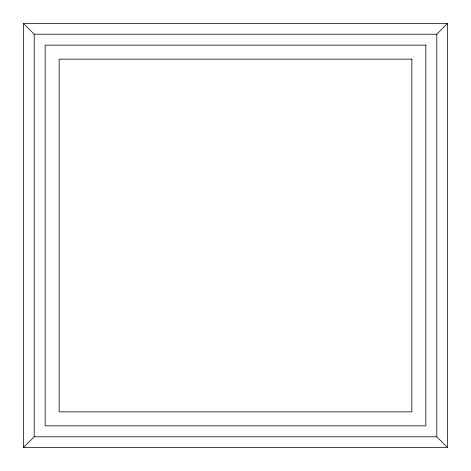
<?xml version="1.0" encoding="UTF-8"?>
<svg xmlns="http://www.w3.org/2000/svg" width="471" height="471" viewBox="0 0 471 471"><rect width="100%" height="100%" fill="white"/><g stroke="black" fill="none" stroke-linecap="round" stroke-linejoin="round"><path stroke-width="0.71" d="M23.55 447.45L34.212 436.788L436.788 436.788L447.45 447.45L23.55 447.45L23.55 23.55L447.45 23.55L447.45 447.45M23.55 23.55L34.212 34.212L436.788 34.212L447.45 23.55M436.788 34.212L436.788 436.788M34.212 34.212L34.212 436.788M425.849 45.151L45.151 45.151L45.151 425.849L425.849 425.849L425.849 45.151M411.86 59.14L59.14 59.14L59.14 411.86L411.86 411.86L411.86 59.14"/></g></svg>
